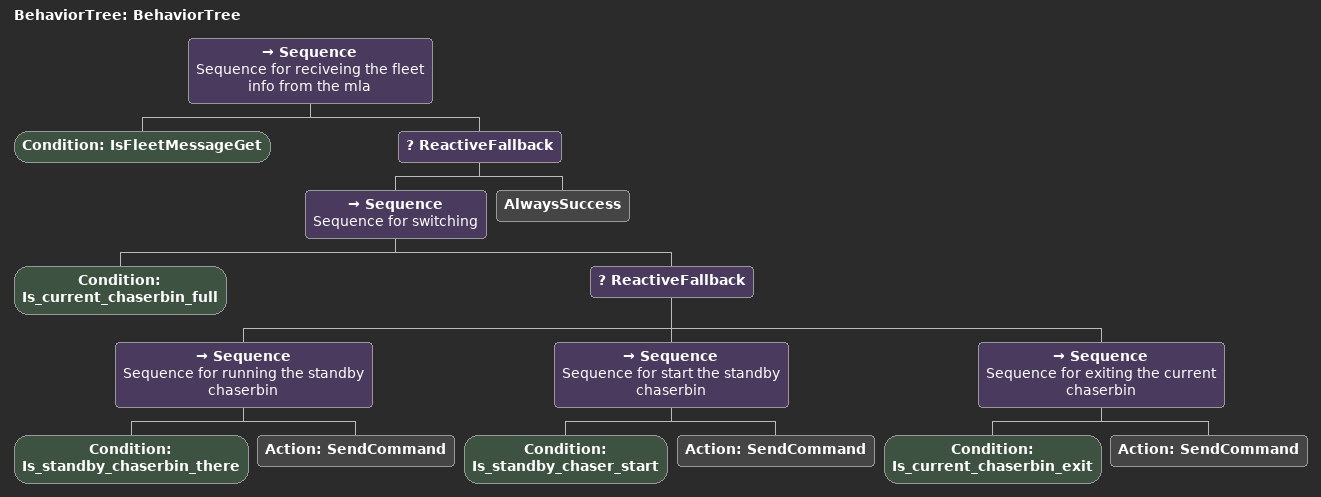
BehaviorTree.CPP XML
<?xml version="1.0"?>
<root main_tree_to_execute="BehaviorTree">
    <BehaviorTree ID="BehaviorTree">
        <Sequence name="Sequence for reciveing the fleet info from the mla">
            <Condition ID="IsFleetMessageGet"/>
            <ReactiveFallback>
                <Sequence name="Sequence for switching">
                    <Condition ID="Is_current_chaserbin_full"/>
                    <ReactiveFallback>
                        <Sequence name="Sequence for running the standby chaserbin">
                            <Condition ID="Is_standby_chaserbin_there"/>
                            <Action ID="SendCommand"/>
                        </Sequence>
                        <Sequence name="Sequence for start the standby chaserbin">
                            <Condition ID="Is_standby_chaser_start"/>
                            <Action ID="SendCommand"/>
                        </Sequence>
                        <Sequence name="Sequence for exiting the current chaserbin ">
                            <Condition ID="Is_current_chaserbin_exit"/>
                            <Action ID="SendCommand"/>
                        </Sequence>
                    </ReactiveFallback>
                </Sequence>
                <AlwaysSuccess/>
            </ReactiveFallback>
        </Sequence>
    </BehaviorTree>
</root>
